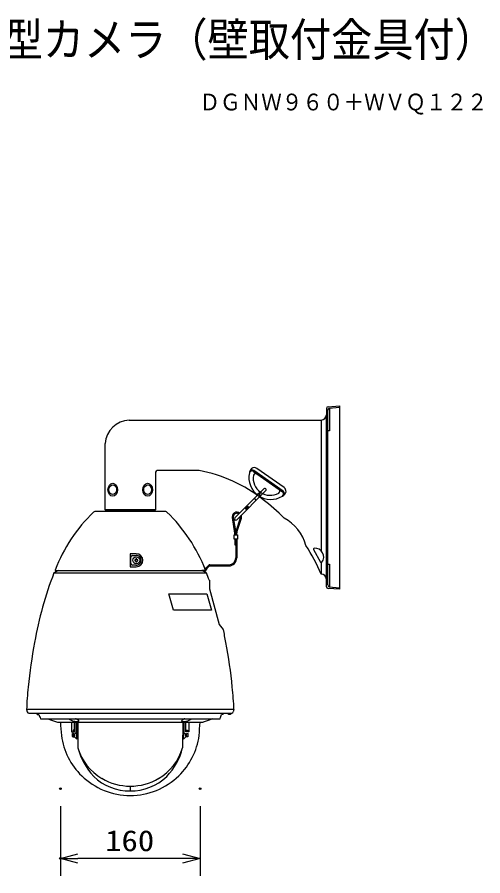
# Model space of a CAD drawing. Units: millimetres, scale not verified. Extents: x -167 to 62, y -116 to 117.
# Drawn here: x 8.8 to 62.2, y 18.9 to 117.4 of the extents above; entities that cross this region are included whole.
import ezdxf
from ezdxf.enums import TextEntityAlignment as Align

# ---------------------------------------------------------------- set-up
doc = ezdxf.new("R2010")
doc.units = ezdxf.units.MM
doc.header["$LTSCALE"] = 0.392256
doc.header["$PDMODE"] = 32
doc.header["$PDSIZE"] = 0.196
for name, color, linetype in [('0-0_SUNPO', 3, 'Continuous'), ('0-1_GAIKEI', 1, 'Continuous'), ('0-2_TOUROKU', 7, 'Continuous'), ('0-3_MOJI1', 2, 'Continuous')]:
    doc.layers.add(name, color=color, linetype=linetype)
doc.styles.add('ＭＳ ゴシック', font='')
doc.styles.get('ＭＳ ゴシック').set_extended_font_data('MS Gothic')

# ---------------------------------------------------------------- blocks, each defined once
blk = doc.blocks.new('_OPEN30')
at = {"layer": '0-1_GAIKEI', "color": 7}
blk.add_line((0, 0), (-1, 0), dxfattribs=at)
blk.add_lwpolyline([(-1, 0.2679), (0, 0), (-1, -0.2679)], dxfattribs=at)

msp = doc.modelspace()

# ---------------------------------------------------------------- linework, layer by layer
at = {"layer": '0-0_SUNPO'}
for p, q in [((13.7469, 26.8556), (13.7469, 18.8556)), ((29.771, 26.8556), (29.771, 18.8556)), ((27.771, 20.8556), (15.747, 20.8556))]:
    msp.add_line(p, q, dxfattribs=at)
at = {"layer": '0-1_GAIKEI', "color": 7}
for p, q in [((44.2635, 72.4944), (44.2635, 71.7668)), ((45.7635, 72.5668), (45.76, 72.7813)), ((45.7635, 72.5668), (45.7635, 51.9667)), ((21.6341, 71.1489), (43.6635, 71.1668)), ((43.6635, 71.1668), (43.6635, 59.3557)), ((44.2635, 52.8127), (44.2635, 71.7668)), ((18.8635, 60.8668), (18.8813, 68.4936)), ((24.6635, 65.1668), (24.6635, 60.8668)), ((29.6736, 65.3668), (24.8635, 65.3668)), ((25.8283, 60.6668), (17.6987, 60.6668)), ((18.8635, 60.8668), (18.9635, 60.7668)), ((24.5635, 60.7668), (18.9635, 60.7668)), ((24.5635, 60.7668), (24.6635, 60.8668)), ((43.6635, 59.3557), (43.6635, 59.1595)), ((43.6635, 59.1595), (43.6635, 56.177)), ((45.76, 55.904), (45.76, 51.7522)), ((43.6635, 54.8117), (43.6635, 53.4832)), ((13.1838, 53.8848), (13.5471, 53.8848)), ((13.5471, 53.8848), (30.0066, 53.8848)), ((30.3342, 53.8848), (29.9709, 53.8848)), ((30.0033, 53.8848), (30.5139, 53.6353)), ((30.8357, 52.7902), (30.8357, 51.8118)), ((44.2635, 52.0391), (44.2635, 52.8127)), ((30.8357, 51.8118), (31.9628, 47.6903)), ((45.76, 51.7522), (44.4502, 51.8396)), ((45.76, 51.7668), (45.7635, 51.9667)), ((31.9628, 47.6903), (32.4398, 47.1437)), ((9.8621, 37.9484), (9.9452, 37.6765)), ((33.6556, 37.9368), (9.8624, 37.9368)), ((10.1356, 37.5375), (11.2536, 37.5375)), ((11.0873, 37.378), (11.0873, 37.5375)), ((11.2536, 37.5375), (33.4072, 37.5375)), ((33.0292, 37.4777), (32.4307, 37.4777)), ((32.4307, 37.378), (32.4307, 37.4777)), ((33.0292, 37.378), (33.0292, 37.4777)), ((33.1291, 37.5375), (33.1291, 37.378)), ((33.2787, 37.5375), (33.2787, 37.378)), ((33.6559, 37.9484), (33.5724, 37.6881)), ((11.0873, 37.378), (11.2777, 37.378)), ((11.4591, 36.8894), (32.0589, 36.8894)), ((13.4084, 36.499), (30.0938, 36.499)), ((30.6844, 36.6861), (30.1247, 36.5039)), ((31.2044, 36.8894), (30.6844, 36.6861)), ((32.4307, 37.378), (32.2403, 37.378)), ((33.2787, 37.378), (33.0307, 37.378))]:
    msp.add_line(p, q, dxfattribs=at)
at = {"layer": '0-1_GAIKEI'}
for p, q in [((44.4237, 52.2415), (44.4237, 72.292)), ((45.76, 72.6212), (44.6013, 72.4908)), ((44.61, 72.4917), (44.61, 69.9168)), ((44.61, 69.9168), (44.4237, 69.9168)), ((35.8934, 65.2771), (39.2316, 62.9397)), ((39.3188, 63.0007), (35.9209, 65.38)), ((39.4263, 63.4138), (36.2723, 65.6222)), ((37.0847, 63.2657), (33.7623, 59.9433)), ((33.9744, 59.7312), (37.2968, 63.0536)), ((36.2191, 61.9758), (36.0069, 62.188)), ((36.5334, 62.4053), (36.3141, 62.5589)), ((36.6463, 62.8335), (36.3343, 62.5756)), ((36.6779, 62.8114), (36.5422, 62.43)), ((35.0064, 61.0461), (34.9357, 61.1168)), ((34.9635, 61.0031), (35.248, 61.2876)), ((24.6635, 60.8668), (18.8635, 60.8668)), ((34.9635, 61.0031), (34.8927, 61.0738)), ((35.1049, 60.8617), (35.0342, 60.9324)), ((35.1479, 60.9046), (35.0771, 60.9753)), ((33.4608, 59.968), (33.739, 58.2027)), ((33.5789, 59.9867), (33.8571, 58.2207)), ((34.3821, 59.9091), (33.9082, 58.492)), ((34.499, 59.8812), (34.0281, 58.4729)), ((33.8669, 57.9797), (33.8669, 58.2383)), ((33.9868, 57.9797), (33.9868, 58.2192)), ((33.6676, 57.4811), (33.6676, 57.9797)), ((33.6676, 57.9797), (33.8669, 57.9797)), ((33.7984, 57.4811), (33.6676, 57.4811)), ((33.7487, 58.0782), (33.7487, 57.9797)), ((33.7487, 57.4811), (33.7487, 56.8493)), ((34.0662, 57.4811), (33.7984, 57.4811)), ((33.8669, 57.9797), (34.0662, 57.9797)), ((33.8669, 57.4811), (33.8669, 55.3491)), ((33.9868, 57.4811), (33.9868, 55.3524)), ((34.0662, 57.9797), (34.0662, 57.4811)), ((33.7487, 56.8493), (33.8669, 56.8493)), ((42.802, 56.3086), (43.5848, 54.8668)), ((21.759, 55.8182), (21.759, 54.3224)), ((22.4575, 55.8182), (21.759, 55.8182)), ((21.8091, 54.7219), (21.8091, 55.419)), ((22.0091, 55.619), (22.4575, 55.619)), ((22.5071, 55.2501), (22.4077, 55.2501)), ((22.4077, 55.2501), (22.4077, 55.1208)), ((22.5071, 55.1208), (22.5071, 55.2501)), ((21.759, 54.3224), (22.4575, 54.3224)), ((22.4575, 54.5219), (22.0091, 54.5219)), ((22.4077, 55.1208), (22.2777, 55.1208)), ((22.2777, 55.1208), (22.2777, 55.0205)), ((22.2777, 55.0205), (22.4077, 55.0205)), ((22.4077, 55.0205), (22.4077, 54.8907)), ((22.4077, 54.8907), (22.5071, 54.8907)), ((22.6367, 55.1208), (22.5071, 55.1208)), ((22.5071, 55.0205), (22.6367, 55.0205)), ((22.5071, 54.8907), (22.5071, 55.0205)), ((22.6367, 55.0205), (22.6367, 55.1208)), ((30.3559, 54.0069), (30.4795, 54.2208)), ((30.4949, 54.2411), (30.4954, 54.2415)), ((30.4954, 54.2415), (30.7443, 54.4905)), ((30.5913, 54.1682), (30.794, 54.371)), ((30.8858, 54.5491), (33.0669, 54.5491)), ((30.9355, 54.4296), (33.0693, 54.4296)), ((44.4237, 54.6168), (44.61, 54.6168)), ((44.61, 54.6168), (44.61, 52.0418)), ((30.3263, 53.7159), (30.5752, 54.1478)), ((30.5908, 54.1677), (30.5913, 54.1682)), ((44.6013, 52.0428), (45.76, 51.9123)), ((26.2022, 51.2306), (30.5468, 51.2306)), ((26.7196, 49.3357), (26.2022, 51.2306)), ((30.5468, 51.2306), (31.0669, 49.3357)), ((31.0669, 49.3357), (26.7196, 49.3357)), ((15.0264, 36.4729), (15.0264, 35.3994)), ((15.3707, 35.3994), (15.3707, 36.4729)), ((15.5541, 35.1763), (15.5541, 36.4729)), ((15.6336, 34.5554), (15.6336, 36.4729)), ((15.7416, 36.4729), (15.7495, 33.5414)), ((27.7765, 36.499), (27.7685, 33.5414)), ((27.8844, 34.5554), (27.8844, 36.499)), ((27.9639, 35.1763), (27.9639, 36.499)), ((28.1473, 35.3994), (28.1473, 36.499)), ((28.4916, 36.499), (28.4916, 35.3994)), ((15.1949, 35.5755), (15.1949, 35.3994)), ((15.2989, 35.5755), (15.1949, 35.5755)), ((15.2989, 35.5755), (15.2989, 35.3994)), ((28.2191, 35.5755), (28.3231, 35.5755)), ((28.2191, 35.5755), (28.2191, 35.3994)), ((28.3231, 35.5755), (28.3231, 35.3994)), ((15.0264, 35.3994), (15.1949, 35.3994)), ((15.1266, 34.8471), (15.1266, 35.1763)), ((15.2973, 35.1763), (15.1266, 35.1763)), ((15.1266, 34.8471), (15.3358, 34.8471)), ((15.1266, 34.8471), (15.1762, 34.7986)), ((15.1762, 34.7986), (15.3854, 34.7986)), ((15.2973, 34.882), (15.2973, 35.1763)), ((15.2973, 34.882), (15.4023, 34.882)), ((15.2989, 35.3994), (15.3707, 35.3994)), ((15.3358, 34.8471), (15.6336, 34.5554)), ((15.4023, 34.882), (15.4023, 35.1763)), ((15.5541, 35.1763), (15.4023, 35.1763)), ((28.1822, 34.8471), (27.8844, 34.5554)), ((27.9639, 35.1763), (28.1157, 35.1763)), ((28.1157, 34.882), (28.1157, 35.1763)), ((28.2207, 34.882), (28.1157, 34.882)), ((28.2191, 35.3994), (28.1473, 35.3994)), ((28.3914, 34.8471), (28.1822, 34.8471)), ((28.2207, 35.1763), (28.3914, 35.1763)), ((28.2207, 34.882), (28.2207, 35.1763)), ((28.4916, 35.3994), (28.3231, 35.3994)), ((28.3914, 34.8471), (28.3914, 35.1763)), ((21.759, 29.1493), (21.759, 28.5919))]:
    msp.add_line(p, q, dxfattribs=at)
at = {"layer": '0-1_GAIKEI', "color": 7}
for points in [[(44.4502, 72.6939), (45.76, 72.7813), (45.76, 68.6296)], [(13.5147, 53.8848), (13.0041, 53.6353), (30.5139, 53.6353)], [(12.3136, 36.8894), (12.8336, 36.6861), (13.4084, 36.499)]]:
    msp.add_lwpolyline(points, dxfattribs=at)
at = {"layer": '0-1_GAIKEI'}
for points in [[(35.0342, 60.9324), (35.3187, 61.2169), (35.248, 61.2876)], [(30.4795, 54.2208), (30.4798, 54.2214), (30.4801, 54.2219), (30.4804, 54.2225), (30.4808, 54.2231), (30.4811, 54.2236), (30.4815, 54.2242), (30.4818, 54.2248), (30.4822, 54.2253), (30.4825, 54.2259), (30.4829, 54.2264), (30.4833, 54.227), (30.4836, 54.2275), (30.484, 54.228), (30.4844, 54.2286), (30.4848, 54.2291), (30.4851, 54.2296), (30.4855, 54.2302), (30.4859, 54.2307), (30.4863, 54.2312), (30.4867, 54.2317), (30.4871, 54.2322), (30.4875, 54.2328), (30.4879, 54.2333), (30.4883, 54.2338), (30.4888, 54.2343), (30.4892, 54.2348), (30.4896, 54.2353), (30.49, 54.2358), (30.4905, 54.2363), (30.4909, 54.2368), (30.4913, 54.2373), (30.4918, 54.2377), (30.4922, 54.2382), (30.4927, 54.2387), (30.4931, 54.2392), (30.4936, 54.2397), (30.494, 54.2401), (30.4945, 54.2406), (30.4949, 54.2411)], [(30.5752, 54.1478), (30.5755, 54.1483), (30.5759, 54.1489), (30.5762, 54.1494), (30.5766, 54.1499), (30.5769, 54.1505), (30.5773, 54.151), (30.5776, 54.1515), (30.578, 54.1521), (30.5783, 54.1526), (30.5787, 54.1531), (30.5791, 54.1536), (30.5794, 54.1542), (30.5798, 54.1547), (30.5802, 54.1552), (30.5805, 54.1557), (30.5809, 54.1562), (30.5813, 54.1567), (30.5817, 54.1572), (30.5821, 54.1578), (30.5825, 54.1583), (30.5829, 54.1588), (30.5833, 54.1593), (30.5837, 54.1598), (30.5841, 54.1603), (30.5845, 54.1608), (30.5849, 54.1613), (30.5854, 54.1618), (30.5858, 54.1623), (30.5862, 54.1628), (30.5867, 54.1633), (30.5871, 54.1638), (30.5876, 54.1643), (30.588, 54.1648), (30.5885, 54.1652), (30.5889, 54.1657), (30.5894, 54.1662), (30.5898, 54.1667), (30.5903, 54.1672), (30.5908, 54.1677)], [(28.3914, 34.8471), (28.3418, 34.7986), (28.1326, 34.7986)]]:
    msp.add_lwpolyline(points, dxfattribs=at)
msp.add_circle((22.4573, 55.0702), 0.3987, dxfattribs=at)
at = {"layer": '0-1_GAIKEI', "color": 7}
for centre, radius, start, end in [((44.4635, 72.4944), 0.2, 93.81627, 180), ((21.7511, 68.2731), 2.8782, 92.32919, 175.60602), ((43.6635, 71.7668), 0.6, 270, 0), ((24.8818, 65.1485), 0.2191, 94.79218, 175.20782), ((26.5239, 48.7259), 16.9363, 51.75159, 79.28213), ((23.553, 44.2727), 22.2768, 44.61915, 52.84139), ((30.5594, 47.1884), 18.6913, 134.12854, 158.77622), ((17.6987, 60.4464), 0.2203, 90, 134.12854), ((25.8193, 60.4464), 0.2203, 45.87146, 90), ((12.9586, 47.1884), 18.6913, 21.22378, 45.87146), ((37.0909, 55.4898), 5, 14.79849, 62.37314), ((24.485, 45.4318), 20.8, 22.77342, 33.02182), ((53.346, 38.1349), 43.2173, 158.98193, 169.99445), ((13.1838, 53.9362), 0.0514, 158.77622, 270), ((30.3342, 53.9362), 0.0514, 270, 21.22378), ((-9.828, 38.1349), 43.2173, 19.7944, 21.01807), ((43.6635, 52.8832), 0.6, 0.12087, 90.00013), ((44.4635, 52.0391), 0.2, 180, 266.18373), ((-9.828, 38.1349), 43.2173, 10.00555, 12.03168), ((64.6372, 35.2551), 54.844, 169.08108, 174.49878), ((-21.1192, 35.2551), 54.844, 5.50122, 10.91892), ((49.1623, 36.4223), 39.3299, 174.03009, 177.77618), ((-5.6443, 36.4223), 39.3299, 2.22382, 5.96991), ((10.1356, 37.7375), 0.2, 197.78294, 270), ((33.3932, 37.7188), 0.1818, 274.39842, 350.27624), ((14.1932, 38.1433), 3.0079, 194.73983, 204.63857), ((79.0806, 40.3121), 65.4448, 183.34018, 184.69337), ((-35.5626, 40.3121), 65.4448, 355.30663, 356.65982), ((30.0938, 36.599), 0.1, 270, 288.03389), ((29.3248, 38.1433), 3.0079, 335.36143, 345.26017), ((21.7287, 36.0388), 7.9475, 187.82233, 225.80421), ((21.7893, 36.0388), 7.9475, 314.19579, 352.17767), ((21.7486, 36.0267), 7.9527, 225.64073, 270.0746), ((21.7694, 36.0267), 7.9527, 269.9254, 314.35927)]:
    msp.add_arc(centre, radius, start, end, dxfattribs=at)
at = {"layer": '0-1_GAIKEI'}
for centre, radius, start, end in [((44.6237, 72.292), 0.2, 96.42433, 180), ((37.8807, 64.5628), 2.5095, 167.59832, 302.40168), ((36.2092, 65.0195), 0.7838, 132.31645, 173.97679), ((35.8358, 65.0516), 0.4092, 126.85303, 172.9671), ((35.7214, 65.0314), 0.3, 55, 166.43612), ((35.7564, 65.1126), 0.3139, 58.39313, 121.92571), ((35.9916, 65.2367), 0.4769, 53.93809, 130.54539), ((37.8391, 64.5035), 1.9742, 170.47192, 299.52808), ((36.1633, 64.7392), 0.286, 53.39921, 161.43451), ((37.1946, 63.1635), 0.1501, 312.92364, 137.07636), ((38.6338, 63.0093), 0.286, 308.56549, 56.60079), ((39.0813, 62.9787), 0.5553, 355.68015, 51.58424), ((39.1098, 62.7496), 0.3267, 290.72008, 50.22137), ((39.0595, 62.694), 0.3, 303.56388, 55), ((38.9167, 63.1171), 0.7405, 294.63671, 345.91958), ((33.9908, 60.0517), 0.5365, 54.11519, 180.01786), ((33.9907, 60.0518), 0.4166, 56.737, 180.04452), ((33.9907, 60.0518), 0.4166, 339.97127, 13.89423), ((33.9908, 60.0517), 0.5365, 352.48347, 21.37385), ((34.1621, 60.0642), 0.7079, 181.02786, 187.80938), ((33.9829, 60.0501), 0.4089, 179.80071, 188.91112), ((33.8683, 59.8372), 0.15, 135, 315), ((34.0014, 60.0495), 0.5253, 341.31815, 352.56897), ((32.9487, 58.0782), 0.8, 0, 8.95459), ((33.0669, 58.0962), 0.8, 0, 8.95122), ((34.6669, 58.2383), 0.8, 161.5085, 180), ((34.7868, 58.2192), 0.8, 161.51156, 180), ((42.8997, 56.3536), 0.1076, 100.80221, 204.71935), ((42.9512, 55.4562), 1.0057, 322.91283, 94.08717), ((22.0091, 55.419), 0.2, 90, 180), ((22.4799, 55.0695), 0.55, 263.11142, 92.32942), ((22.4573, 55.0702), 0.7481, 270.01938, 89.98062), ((33.0639, 55.3525), 0.9228, 270.1815, 0.00515), ((33.0669, 55.3491), 0.8, 270, 0), ((22.0091, 54.7219), 0.2, 180, 270), ((30.8858, 54.3491), 0.2, 90, 135), ((30.9355, 54.2296), 0.2, 90, 135.0209), ((43.6758, 54.9242), 0.1076, 212.28065, 316.19779), ((44.6241, 52.2416), 0.2003, 180.03743, 265.96691), ((15.7149, 38.3705), 1.7996, 235.38774, 267.86968), ((14.9777, 35.5638), 1.4222, 55.13546, 68.75654), ((15.6787, 37.3329), 0.7614, 267.69096, 277.71888), ((15.7527, 36.773), 0.1966, 278.26541, 294.3088), ((15.6134, 36.4845), 0.3034, 39.77511, 54.2487), ((15.7874, 36.6817), 0.0994, 297.74115, 314.26041), ((15.7778, 36.6215), 0.0895, 12.53132, 39.67219), ((15.8291, 36.6345), 0.0366, 319.1379, 10.1096), ((27.6889, 36.6345), 0.0366, 169.8904, 220.8621), ((27.7402, 36.6215), 0.0895, 140.32781, 167.46868), ((27.7306, 36.6817), 0.0994, 225.73959, 242.25885), ((27.9046, 36.4845), 0.3034, 125.7513, 140.22489), ((27.7653, 36.773), 0.1966, 245.6912, 261.73459), ((28.5403, 35.5638), 1.4222, 111.24346, 124.86454), ((27.8393, 37.3329), 0.7614, 262.28112, 272.30904), ((27.8031, 38.3705), 1.7996, 272.13032, 304.61226), ((23.1946, 35.5266), 7.7052, 194.92973, 223.04989), ((21.5672, 35.2853), 6.0734, 196.68589, 239.76031), ((21.9508, 35.2853), 6.0734, 300.23969, 343.31411), ((20.3234, 35.5266), 7.7052, 316.95011, 345.07027), ((21.7316, 34.6145), 6.0227, 226.21222, 270.26059), ((21.7545, 35.5262), 6.3762, 239.19592, 270.04035), ((21.7864, 34.6145), 6.0227, 269.73941, 313.78778), ((21.7635, 35.5262), 6.3762, 269.95965, 300.80408)]:
    msp.add_arc(centre, radius, start, end, dxfattribs=at)
for centre, major_axis, ratio in [((19.7523, 63.167), (0, 0.7461), 0.735836), ((19.7523, 63.167), (0.0118, 0.5493), 0.811709), ((23.7513, 63.167), (0, 0.7461), 0.735836), ((23.7513, 63.167), (-0.0118, 0.5493), 0.811709)]:
    msp.add_ellipse(centre, major_axis=major_axis, ratio=ratio, dxfattribs=at)
at = {"layer": '0-2_TOUROKU'}
for p in [(13.7469, 28.8556), (29.771, 28.8556), (13.7469, 20.8556)]:
    msp.add_point(p, dxfattribs=at)

# ---------------------------------------------------------------- block references
at = {"layer": '0-0_SUNPO', "xscale": 2, "yscale": 2, "rotation": 180}
msp.add_blockref('_OPEN30', (13.7469, 20.8556), dxfattribs=at)
at = {"layer": '0-0_SUNPO', "xscale": 2, "yscale": 2}
msp.add_blockref('_OPEN30', (29.771, 20.8556), dxfattribs=at)

# ---------------------------------------------------------------- texts
at = {"layer": '0-0_SUNPO', "style": 'ＭＳ ゴシック', "width": 1.15}
msp.add_text('160', height=2.404, dxfattribs=at).set_placement((18.8719, 20.9652), align=Align.BOTTOM_LEFT)
at = {"layer": '0-2_TOUROKU', "color": 1, "style": 'ＭＳ ゴシック', "width": 0.9}
msp.add_text('ＤＧＮＷ９６０＋ＷＶＱ１２２', height=1.924, dxfattribs=at).set_placement((29.7, 106.13), align=Align.BOTTOM_LEFT)
at = {"layer": '0-3_MOJI1', "style": 'ＭＳ ゴシック', "width": 0.9}
msp.add_text('屋外ハウジング一体型カメラ（壁取付金具付）', height=3.848, dxfattribs=at).set_placement((-35.5, 111.7599), align=Align.BOTTOM_LEFT)

doc.saveas('drawing.dxf')
